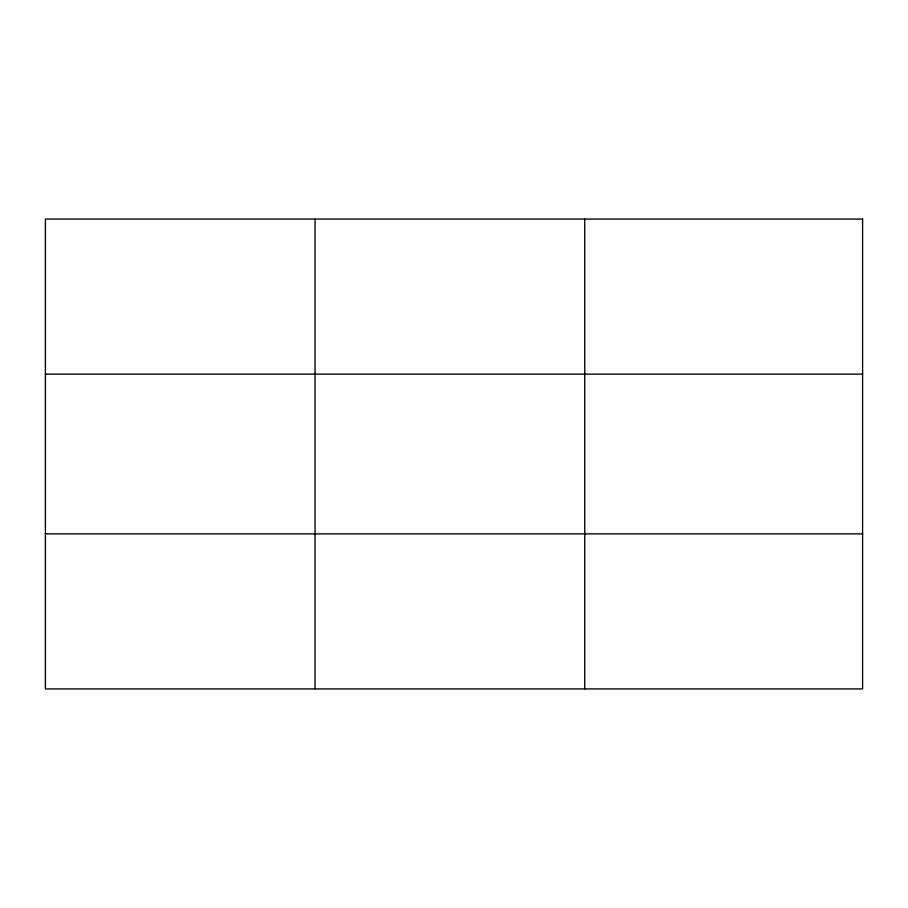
<?xml version="1.0" encoding="UTF-8"?>
<svg xmlns="http://www.w3.org/2000/svg" width="908" height="908" viewBox="0 0 908 908"><rect width="100%" height="100%" fill="white"/><g stroke="black" fill="none" stroke-linecap="round" stroke-linejoin="round"><path stroke-width="1.36" d="M315.076 219.078L315.076 688.922M584.752 219.078L584.752 688.922M45.4 374.13L862.6 374.13M45.4 533.87L862.6 533.87M862.6 219.078L862.6 688.922L45.4 688.922L45.4 219.078L862.6 219.078"/></g></svg>
